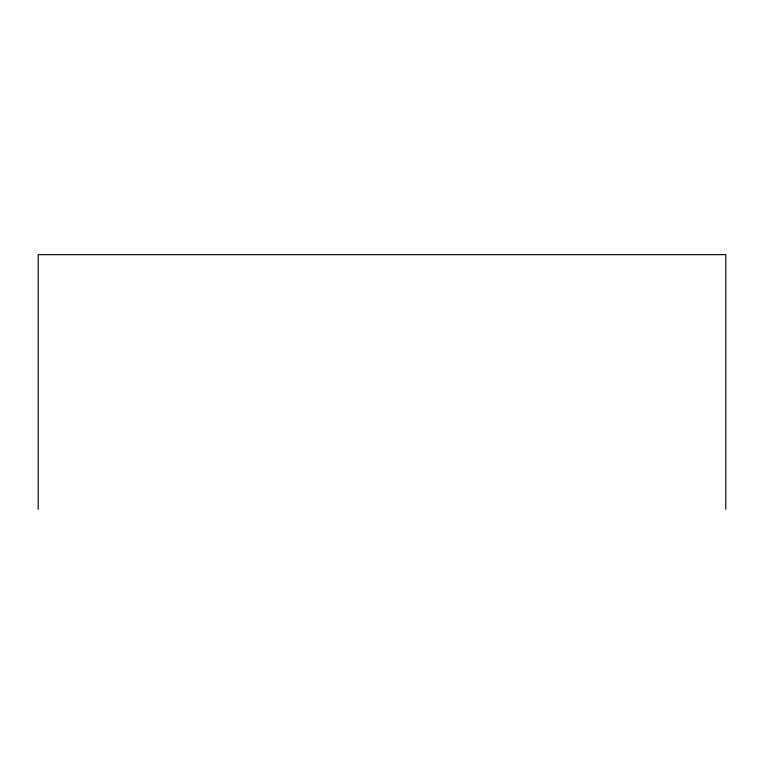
<?xml version="1.0" encoding="UTF-8"?>
<svg xmlns="http://www.w3.org/2000/svg" width="764" height="764" viewBox="0 0 764 764"><rect width="100%" height="100%" fill="white"/><g stroke="black" fill="none" stroke-linecap="round" stroke-linejoin="round"><path stroke-width="1.15" d="M725.8 509.34L725.8 254.66L38.2 254.66L38.2 509.34"/></g></svg>
